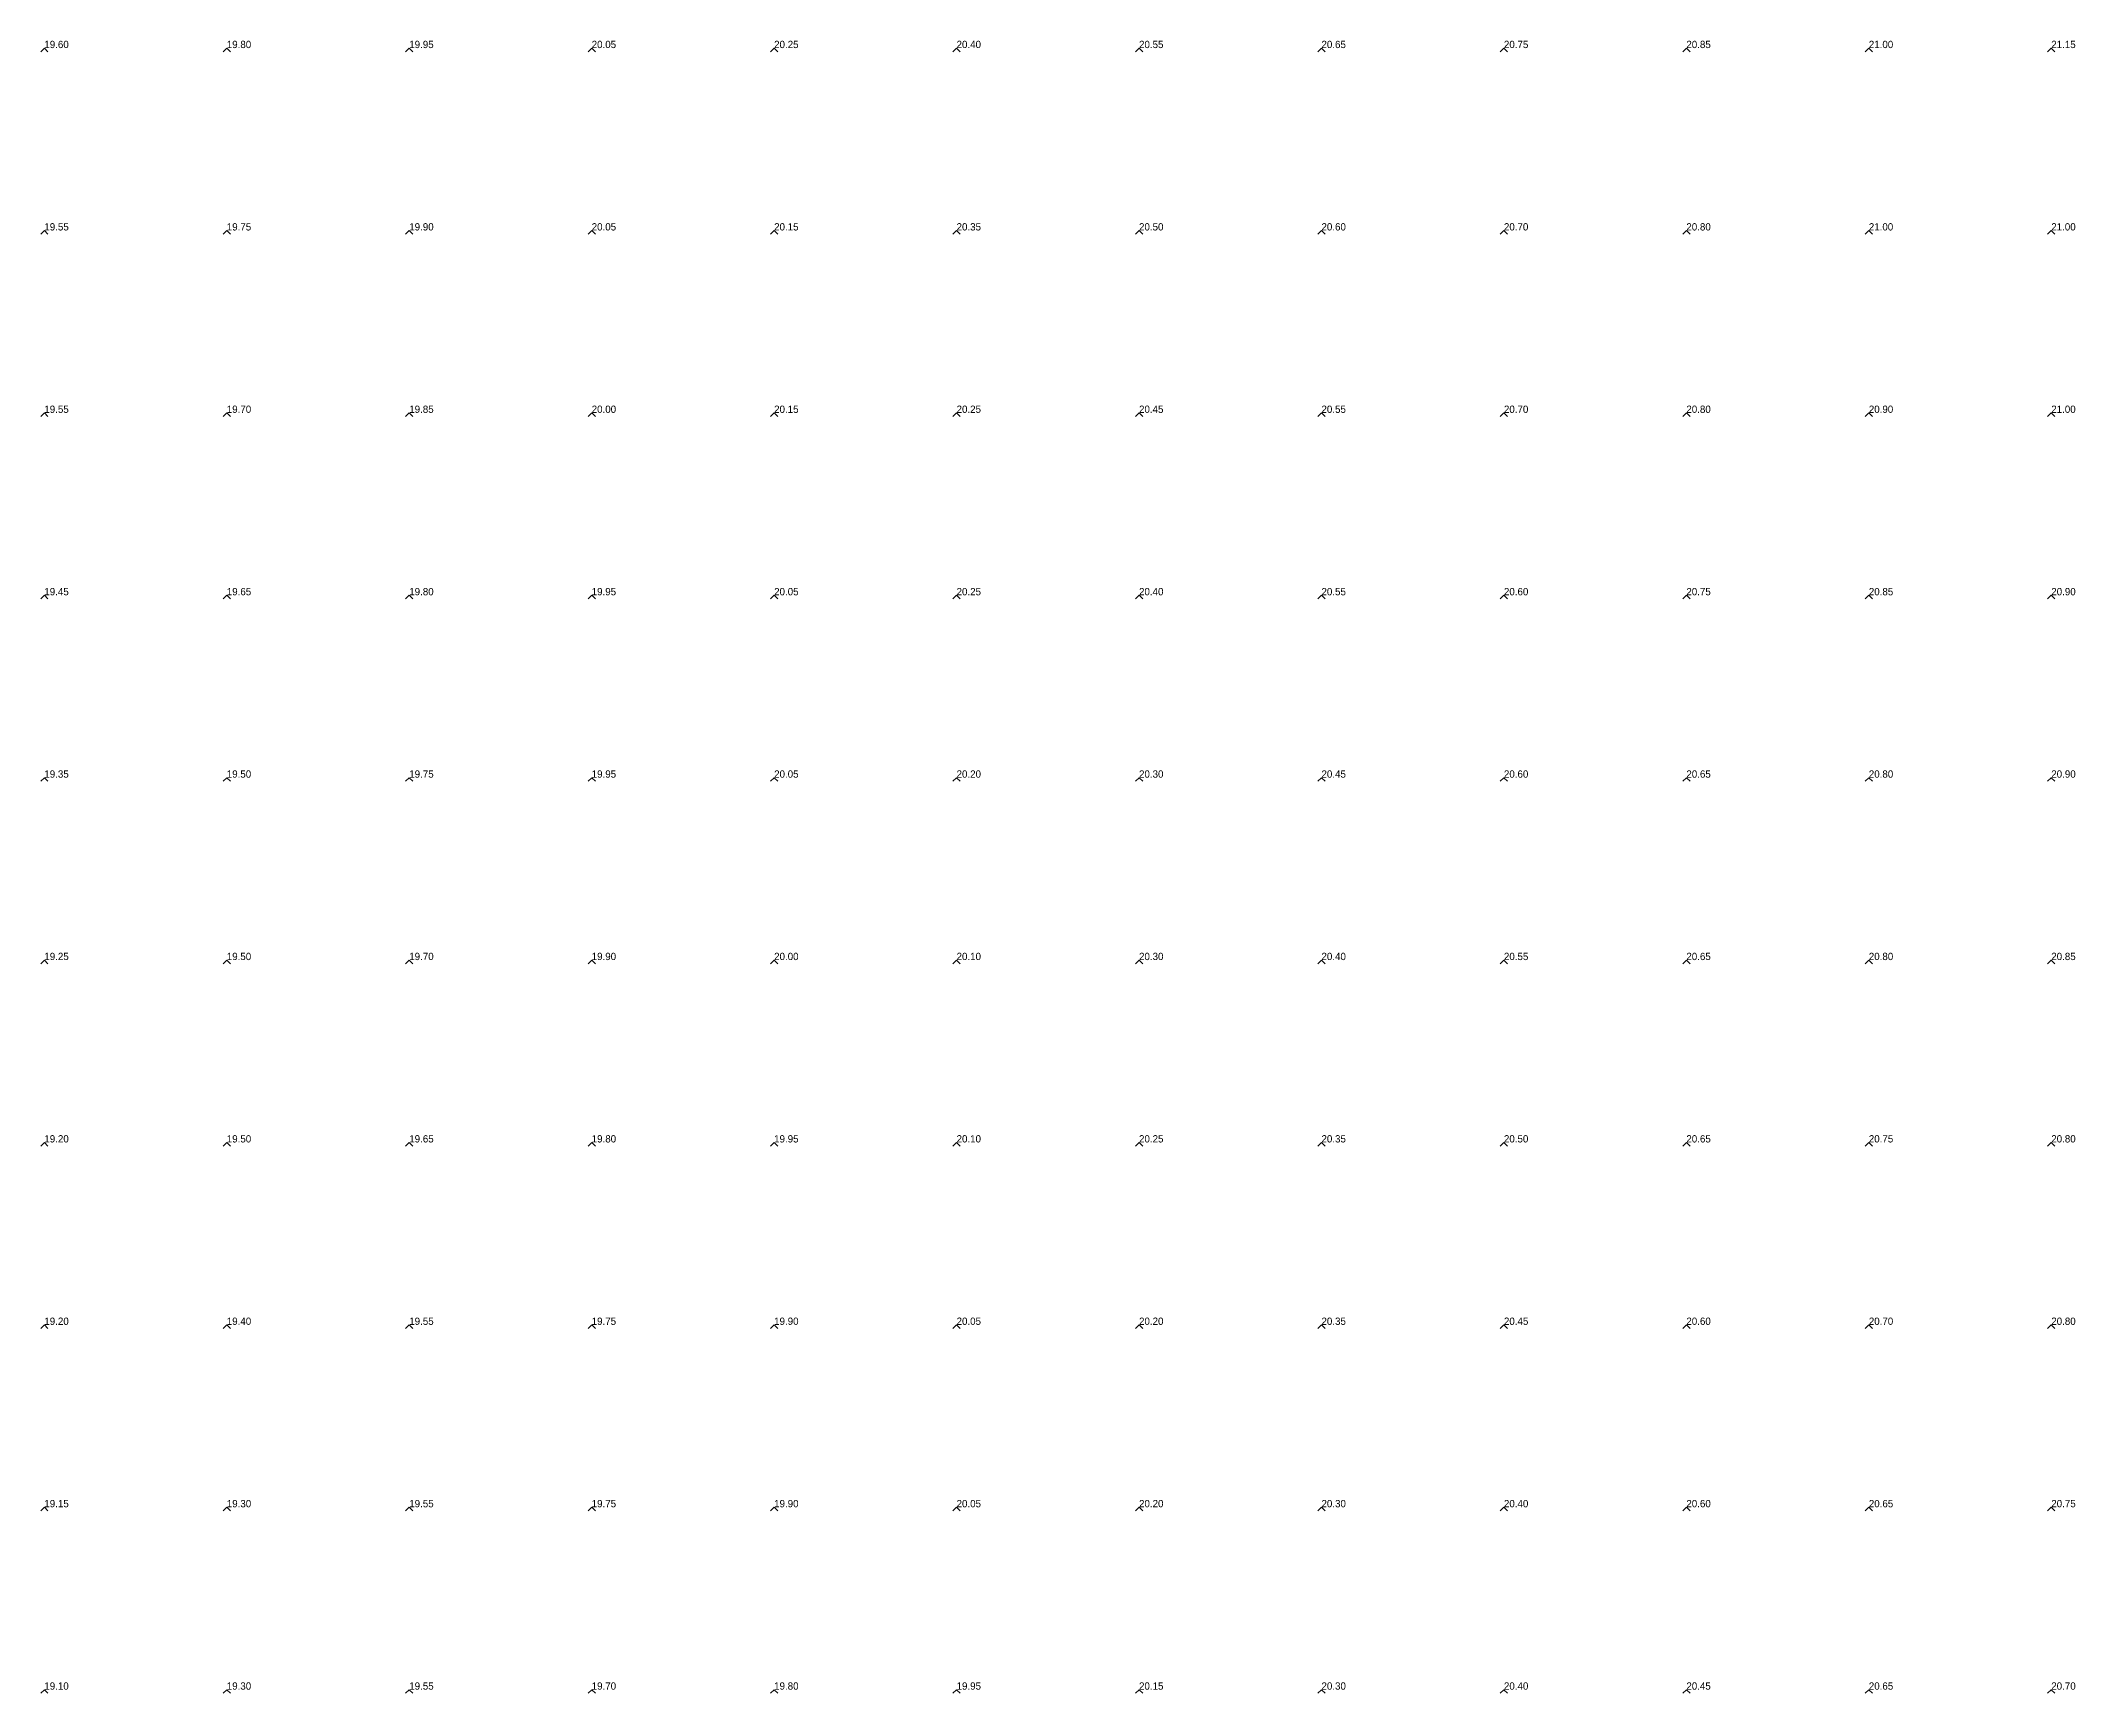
# Model space of a CAD drawing. Extents: x 570945 to 571083, y 5181392 to 5181597.
# Drawn here: x 570992.32 to 571020.2, y 5181416.58 to 5181439.23 of the extents above; entities that cross this region are included whole.
import ezdxf

# ---------------------------------------------------------------- set-up
doc = ezdxf.new("R2010")
doc.units = 0
doc.layers.add('Soundings', color=1, linetype='CONTINUOUS')

msp = doc.modelspace()

# ---------------------------------------------------------------- linework, layer by layer
at = {"layer": 'Soundings'}
for points in [[(570992.325, 5181439.075), (570992.375, 5181439.125), (570992.425, 5181439.075)], [(570994.825, 5181439.075), (570994.875, 5181439.125), (570994.925, 5181439.075)], [(570997.325, 5181439.075), (570997.375, 5181439.125), (570997.425, 5181439.075)], [(570999.825, 5181439.075), (570999.875, 5181439.125), (570999.925, 5181439.075)], [(571002.325, 5181439.075), (571002.375, 5181439.125), (571002.425, 5181439.075)], [(571004.825, 5181439.075), (571004.875, 5181439.125), (571004.925, 5181439.075)], [(571007.325, 5181439.075), (571007.375, 5181439.125), (571007.425, 5181439.075)], [(571009.825, 5181439.075), (571009.875, 5181439.125), (571009.925, 5181439.075)], [(571012.325, 5181439.075), (571012.375, 5181439.125), (571012.425, 5181439.075)], [(571014.825, 5181439.075), (571014.875, 5181439.125), (571014.925, 5181439.075)], [(571017.325, 5181439.075), (571017.375, 5181439.125), (571017.425, 5181439.075)], [(571019.825, 5181439.075), (571019.875, 5181439.125), (571019.925, 5181439.075)], [(570992.325, 5181436.575), (570992.375, 5181436.625), (570992.425, 5181436.575)], [(570994.825, 5181436.575), (570994.875, 5181436.625), (570994.925, 5181436.575)], [(570997.325, 5181436.575), (570997.375, 5181436.625), (570997.425, 5181436.575)], [(570999.825, 5181436.575), (570999.875, 5181436.625), (570999.925, 5181436.575)], [(571002.325, 5181436.575), (571002.375, 5181436.625), (571002.425, 5181436.575)], [(571004.825, 5181436.575), (571004.875, 5181436.625), (571004.925, 5181436.575)], [(571007.325, 5181436.575), (571007.375, 5181436.625), (571007.425, 5181436.575)], [(571009.825, 5181436.575), (571009.875, 5181436.625), (571009.925, 5181436.575)], [(571012.325, 5181436.575), (571012.375, 5181436.625), (571012.425, 5181436.575)], [(571014.825, 5181436.575), (571014.875, 5181436.625), (571014.925, 5181436.575)], [(571017.325, 5181436.575), (571017.375, 5181436.625), (571017.425, 5181436.575)], [(571019.825, 5181436.575), (571019.875, 5181436.625), (571019.925, 5181436.575)], [(570992.325, 5181434.075), (570992.375, 5181434.125), (570992.425, 5181434.075)], [(570994.825, 5181434.075), (570994.875, 5181434.125), (570994.925, 5181434.075)], [(570997.325, 5181434.075), (570997.375, 5181434.125), (570997.425, 5181434.075)], [(570999.825, 5181434.075), (570999.875, 5181434.125), (570999.925, 5181434.075)], [(571002.325, 5181434.075), (571002.375, 5181434.125), (571002.425, 5181434.075)], [(571004.825, 5181434.075), (571004.875, 5181434.125), (571004.925, 5181434.075)], [(571007.325, 5181434.075), (571007.375, 5181434.125), (571007.425, 5181434.075)], [(571009.825, 5181434.075), (571009.875, 5181434.125), (571009.925, 5181434.075)], [(571012.325, 5181434.075), (571012.375, 5181434.125), (571012.425, 5181434.075)], [(571014.825, 5181434.075), (571014.875, 5181434.125), (571014.925, 5181434.075)], [(571017.325, 5181434.075), (571017.375, 5181434.125), (571017.425, 5181434.075)], [(571019.825, 5181434.075), (571019.875, 5181434.125), (571019.925, 5181434.075)], [(570992.325, 5181431.575), (570992.375, 5181431.625), (570992.425, 5181431.575)], [(570994.825, 5181431.575), (570994.875, 5181431.625), (570994.925, 5181431.575)], [(570997.325, 5181431.575), (570997.375, 5181431.625), (570997.425, 5181431.575)], [(570999.825, 5181431.575), (570999.875, 5181431.625), (570999.925, 5181431.575)], [(571002.325, 5181431.575), (571002.375, 5181431.625), (571002.425, 5181431.575)], [(571004.825, 5181431.575), (571004.875, 5181431.625), (571004.925, 5181431.575)], [(571007.325, 5181431.575), (571007.375, 5181431.625), (571007.425, 5181431.575)], [(571009.825, 5181431.575), (571009.875, 5181431.625), (571009.925, 5181431.575)], [(571012.325, 5181431.575), (571012.375, 5181431.625), (571012.425, 5181431.575)], [(571014.825, 5181431.575), (571014.875, 5181431.625), (571014.925, 5181431.575)], [(571017.325, 5181431.575), (571017.375, 5181431.625), (571017.425, 5181431.575)], [(571019.825, 5181431.575), (571019.875, 5181431.625), (571019.925, 5181431.575)], [(570992.325, 5181429.075), (570992.375, 5181429.125), (570992.425, 5181429.075)], [(570994.825, 5181429.075), (570994.875, 5181429.125), (570994.925, 5181429.075)], [(570997.325, 5181429.075), (570997.375, 5181429.125), (570997.425, 5181429.075)], [(570999.825, 5181429.075), (570999.875, 5181429.125), (570999.925, 5181429.075)], [(571002.325, 5181429.075), (571002.375, 5181429.125), (571002.425, 5181429.075)], [(571004.825, 5181429.075), (571004.875, 5181429.125), (571004.925, 5181429.075)], [(571007.325, 5181429.075), (571007.375, 5181429.125), (571007.425, 5181429.075)], [(571009.825, 5181429.075), (571009.875, 5181429.125), (571009.925, 5181429.075)], [(571012.325, 5181429.075), (571012.375, 5181429.125), (571012.425, 5181429.075)], [(571014.825, 5181429.075), (571014.875, 5181429.125), (571014.925, 5181429.075)], [(571017.325, 5181429.075), (571017.375, 5181429.125), (571017.425, 5181429.075)], [(571019.825, 5181429.075), (571019.875, 5181429.125), (571019.925, 5181429.075)], [(570992.325, 5181426.575), (570992.375, 5181426.625), (570992.425, 5181426.575)], [(570994.825, 5181426.575), (570994.875, 5181426.625), (570994.925, 5181426.575)], [(570997.325, 5181426.575), (570997.375, 5181426.625), (570997.425, 5181426.575)], [(570999.825, 5181426.575), (570999.875, 5181426.625), (570999.925, 5181426.575)], [(571002.325, 5181426.575), (571002.375, 5181426.625), (571002.425, 5181426.575)], [(571004.825, 5181426.575), (571004.875, 5181426.625), (571004.925, 5181426.575)], [(571007.325, 5181426.575), (571007.375, 5181426.625), (571007.425, 5181426.575)], [(571009.825, 5181426.575), (571009.875, 5181426.625), (571009.925, 5181426.575)], [(571012.325, 5181426.575), (571012.375, 5181426.625), (571012.425, 5181426.575)], [(571014.825, 5181426.575), (571014.875, 5181426.625), (571014.925, 5181426.575)], [(571017.325, 5181426.575), (571017.375, 5181426.625), (571017.425, 5181426.575)], [(571019.825, 5181426.575), (571019.875, 5181426.625), (571019.925, 5181426.575)], [(570992.325, 5181424.075), (570992.375, 5181424.125), (570992.425, 5181424.075)], [(570994.825, 5181424.075), (570994.875, 5181424.125), (570994.925, 5181424.075)], [(570997.325, 5181424.075), (570997.375, 5181424.125), (570997.425, 5181424.075)], [(570999.825, 5181424.075), (570999.875, 5181424.125), (570999.925, 5181424.075)], [(571002.325, 5181424.075), (571002.375, 5181424.125), (571002.425, 5181424.075)], [(571004.825, 5181424.075), (571004.875, 5181424.125), (571004.925, 5181424.075)], [(571007.325, 5181424.075), (571007.375, 5181424.125), (571007.425, 5181424.075)], [(571009.825, 5181424.075), (571009.875, 5181424.125), (571009.925, 5181424.075)], [(571012.325, 5181424.075), (571012.375, 5181424.125), (571012.425, 5181424.075)], [(571014.825, 5181424.075), (571014.875, 5181424.125), (571014.925, 5181424.075)], [(571017.325, 5181424.075), (571017.375, 5181424.125), (571017.425, 5181424.075)], [(571019.825, 5181424.075), (571019.875, 5181424.125), (571019.925, 5181424.075)], [(570992.325, 5181421.575), (570992.375, 5181421.625), (570992.425, 5181421.575)], [(570994.825, 5181421.575), (570994.875, 5181421.625), (570994.925, 5181421.575)], [(570997.325, 5181421.575), (570997.375, 5181421.625), (570997.425, 5181421.575)], [(570999.825, 5181421.575), (570999.875, 5181421.625), (570999.925, 5181421.575)], [(571002.325, 5181421.575), (571002.375, 5181421.625), (571002.425, 5181421.575)], [(571004.825, 5181421.575), (571004.875, 5181421.625), (571004.925, 5181421.575)], [(571007.325, 5181421.575), (571007.375, 5181421.625), (571007.425, 5181421.575)], [(571009.825, 5181421.575), (571009.875, 5181421.625), (571009.925, 5181421.575)], [(571012.325, 5181421.575), (571012.375, 5181421.625), (571012.425, 5181421.575)], [(571014.825, 5181421.575), (571014.875, 5181421.625), (571014.925, 5181421.575)], [(571017.325, 5181421.575), (571017.375, 5181421.625), (571017.425, 5181421.575)], [(571019.825, 5181421.575), (571019.875, 5181421.625), (571019.925, 5181421.575)], [(570992.325, 5181419.075), (570992.375, 5181419.125), (570992.425, 5181419.075)], [(570994.825, 5181419.075), (570994.875, 5181419.125), (570994.925, 5181419.075)], [(570997.325, 5181419.075), (570997.375, 5181419.125), (570997.425, 5181419.075)], [(570999.825, 5181419.075), (570999.875, 5181419.125), (570999.925, 5181419.075)], [(571002.325, 5181419.075), (571002.375, 5181419.125), (571002.425, 5181419.075)], [(571004.825, 5181419.075), (571004.875, 5181419.125), (571004.925, 5181419.075)], [(571007.325, 5181419.075), (571007.375, 5181419.125), (571007.425, 5181419.075)], [(571009.825, 5181419.075), (571009.875, 5181419.125), (571009.925, 5181419.075)], [(571012.325, 5181419.075), (571012.375, 5181419.125), (571012.425, 5181419.075)], [(571014.825, 5181419.075), (571014.875, 5181419.125), (571014.925, 5181419.075)], [(571017.325, 5181419.075), (571017.375, 5181419.125), (571017.425, 5181419.075)], [(571019.825, 5181419.075), (571019.875, 5181419.125), (571019.925, 5181419.075)], [(570992.325, 5181416.575), (570992.375, 5181416.625), (570992.425, 5181416.575)], [(570994.825, 5181416.575), (570994.875, 5181416.625), (570994.925, 5181416.575)], [(570997.325, 5181416.575), (570997.375, 5181416.625), (570997.425, 5181416.575)], [(570999.825, 5181416.575), (570999.875, 5181416.625), (570999.925, 5181416.575)], [(571002.325, 5181416.575), (571002.375, 5181416.625), (571002.425, 5181416.575)], [(571004.825, 5181416.575), (571004.875, 5181416.625), (571004.925, 5181416.575)], [(571007.325, 5181416.575), (571007.375, 5181416.625), (571007.425, 5181416.575)], [(571009.825, 5181416.575), (571009.875, 5181416.625), (571009.925, 5181416.575)], [(571012.325, 5181416.575), (571012.375, 5181416.625), (571012.425, 5181416.575)], [(571014.825, 5181416.575), (571014.875, 5181416.625), (571014.925, 5181416.575)], [(571017.325, 5181416.575), (571017.375, 5181416.625), (571017.425, 5181416.575)], [(571019.825, 5181416.575), (571019.875, 5181416.625), (571019.925, 5181416.575)]]:
    msp.add_lwpolyline(points, dxfattribs=at)

# ---------------------------------------------------------------- texts
for s, p in [('19.60', (570992.375, 5181439.125, 19.6)), ('19.80', (570994.875, 5181439.125, 19.8)), ('19.95', (570997.375, 5181439.125, 19.95)), ('20.05', (570999.875, 5181439.125, 20.05)), ('20.25', (571002.375, 5181439.125, 20.25)), ('20.40', (571004.875, 5181439.125, 20.4)), ('20.55', (571007.375, 5181439.125, 20.55)), ('20.65', (571009.875, 5181439.125, 20.65)), ('20.75', (571012.375, 5181439.125, 20.75)), ('20.85', (571014.875, 5181439.125, 20.85)), ('21.00', (571017.375, 5181439.125, 21)), ('21.15', (571019.875, 5181439.125, 21.15)), ('19.55', (570992.375, 5181436.625, 19.55)), ('19.75', (570994.875, 5181436.625, 19.75)), ('19.90', (570997.375, 5181436.625, 19.9)), ('20.05', (570999.875, 5181436.625, 20.05)), ('20.15', (571002.375, 5181436.625, 20.15)), ('20.35', (571004.875, 5181436.625, 20.35)), ('20.50', (571007.375, 5181436.625, 20.5)), ('20.60', (571009.875, 5181436.625, 20.6)), ('20.70', (571012.375, 5181436.625, 20.7)), ('20.80', (571014.875, 5181436.625, 20.8)), ('21.00', (571017.375, 5181436.625, 21)), ('21.00', (571019.875, 5181436.625, 21)), ('19.55', (570992.375, 5181434.125, 19.55)), ('19.70', (570994.875, 5181434.125, 19.7)), ('19.85', (570997.375, 5181434.125, 19.85)), ('20.00', (570999.875, 5181434.125, 20)), ('20.15', (571002.375, 5181434.125, 20.15)), ('20.25', (571004.875, 5181434.125, 20.25)), ('20.45', (571007.375, 5181434.125, 20.45)), ('20.55', (571009.875, 5181434.125, 20.55)), ('20.70', (571012.375, 5181434.125, 20.7)), ('20.80', (571014.875, 5181434.125, 20.8)), ('20.90', (571017.375, 5181434.125, 20.9)), ('21.00', (571019.875, 5181434.125, 21)), ('19.45', (570992.375, 5181431.625, 19.45)), ('19.65', (570994.875, 5181431.625, 19.65)), ('19.80', (570997.375, 5181431.625, 19.8)), ('19.95', (570999.875, 5181431.625, 19.95)), ('20.05', (571002.375, 5181431.625, 20.05)), ('20.25', (571004.875, 5181431.625, 20.25)), ('20.40', (571007.375, 5181431.625, 20.4)), ('20.55', (571009.875, 5181431.625, 20.55)), ('20.60', (571012.375, 5181431.625, 20.6)), ('20.75', (571014.875, 5181431.625, 20.75)), ('20.85', (571017.375, 5181431.625, 20.85)), ('20.90', (571019.875, 5181431.625, 20.9)), ('19.35', (570992.375, 5181429.125, 19.35)), ('19.50', (570994.875, 5181429.125, 19.5)), ('19.75', (570997.375, 5181429.125, 19.75)), ('19.95', (570999.875, 5181429.125, 19.95)), ('20.05', (571002.375, 5181429.125, 20.05)), ('20.20', (571004.875, 5181429.125, 20.2)), ('20.30', (571007.375, 5181429.125, 20.3)), ('20.45', (571009.875, 5181429.125, 20.45)), ('20.60', (571012.375, 5181429.125, 20.6)), ('20.65', (571014.875, 5181429.125, 20.65)), ('20.80', (571017.375, 5181429.125, 20.8)), ('20.90', (571019.875, 5181429.125, 20.9)), ('19.25', (570992.375, 5181426.625, 19.25)), ('19.50', (570994.875, 5181426.625, 19.5)), ('19.70', (570997.375, 5181426.625, 19.7)), ('19.90', (570999.875, 5181426.625, 19.9)), ('20.00', (571002.375, 5181426.625, 20)), ('20.10', (571004.875, 5181426.625, 20.1)), ('20.30', (571007.375, 5181426.625, 20.3)), ('20.40', (571009.875, 5181426.625, 20.4)), ('20.55', (571012.375, 5181426.625, 20.55)), ('20.65', (571014.875, 5181426.625, 20.65)), ('20.80', (571017.375, 5181426.625, 20.8)), ('20.85', (571019.875, 5181426.625, 20.85)), ('19.20', (570992.375, 5181424.125, 19.2)), ('19.50', (570994.875, 5181424.125, 19.5)), ('19.65', (570997.375, 5181424.125, 19.65)), ('19.80', (570999.875, 5181424.125, 19.8)), ('19.95', (571002.375, 5181424.125, 19.95)), ('20.10', (571004.875, 5181424.125, 20.1)), ('20.25', (571007.375, 5181424.125, 20.25)), ('20.35', (571009.875, 5181424.125, 20.35)), ('20.50', (571012.375, 5181424.125, 20.5)), ('20.65', (571014.875, 5181424.125, 20.65)), ('20.75', (571017.375, 5181424.125, 20.75)), ('20.80', (571019.875, 5181424.125, 20.8)), ('19.20', (570992.375, 5181421.625, 19.2)), ('19.40', (570994.875, 5181421.625, 19.4)), ('19.55', (570997.375, 5181421.625, 19.55)), ('19.75', (570999.875, 5181421.625, 19.75)), ('19.90', (571002.375, 5181421.625, 19.9)), ('20.05', (571004.875, 5181421.625, 20.05)), ('20.20', (571007.375, 5181421.625, 20.2)), ('20.35', (571009.875, 5181421.625, 20.35)), ('20.45', (571012.375, 5181421.625, 20.45)), ('20.60', (571014.875, 5181421.625, 20.6)), ('20.70', (571017.375, 5181421.625, 20.7)), ('20.80', (571019.875, 5181421.625, 20.8)), ('19.15', (570992.375, 5181419.125, 19.15)), ('19.30', (570994.875, 5181419.125, 19.3)), ('19.55', (570997.375, 5181419.125, 19.55)), ('19.75', (570999.875, 5181419.125, 19.75)), ('19.90', (571002.375, 5181419.125, 19.9)), ('20.05', (571004.875, 5181419.125, 20.05)), ('20.20', (571007.375, 5181419.125, 20.2)), ('20.30', (571009.875, 5181419.125, 20.3)), ('20.40', (571012.375, 5181419.125, 20.4)), ('20.60', (571014.875, 5181419.125, 20.6)), ('20.65', (571017.375, 5181419.125, 20.65)), ('20.75', (571019.875, 5181419.125, 20.75)), ('19.10', (570992.375, 5181416.625, 19.1)), ('19.30', (570994.875, 5181416.625, 19.3)), ('19.55', (570997.375, 5181416.625, 19.55)), ('19.70', (570999.875, 5181416.625, 19.7)), ('19.80', (571002.375, 5181416.625, 19.8)), ('19.95', (571004.875, 5181416.625, 19.95)), ('20.15', (571007.375, 5181416.625, 20.15)), ('20.30', (571009.875, 5181416.625, 20.3)), ('20.40', (571012.375, 5181416.625, 20.4)), ('20.45', (571014.875, 5181416.625, 20.45)), ('20.65', (571017.375, 5181416.625, 20.65)), ('20.70', (571019.875, 5181416.625, 20.7))]:
    msp.add_text(s, height=0.1, dxfattribs=at).set_placement(p)

doc.saveas('drawing.dxf')
